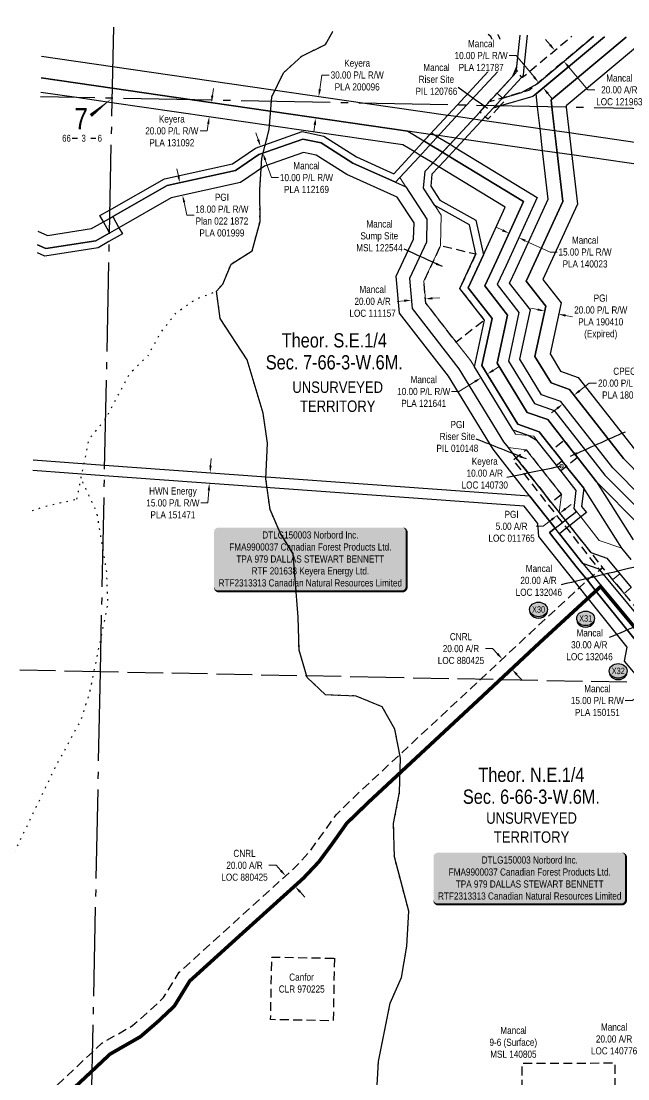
# Model space of a CAD drawing. Extents: x 405326 to 424052, y 6044755 to 6062236.
# Drawn here: x 407018 to 407869, y 6060753 to 6062236 of the extents above; entities that cross this region are included whole.
import ezdxf
from ezdxf.enums import TextEntityAlignment as Align

# ---------------------------------------------------------------- set-up
doc = ezdxf.new("R2010")
doc.units = 0
doc.header["$LTSCALE"] = 5
for name, pattern in [('foc-ACCESSROAD', [3.75, 2.5, -1.25]), ('foc-QUARTERLINE', [33, 25, -3, 2, -3]), ('foc-UNSURVEYED', [12.5, 10, -2.5]), ('foc-WHEELTRACKS', [2, 0.4, -1.6])]:
    doc.linetypes.add(name, pattern=pattern)
for name, color, linetype in [('10', 1, 'Continuous'), ('9', 3, 'Continuous'), ('AS-SURFACE IMPACT', 7, 'Continuous'), ('C-RW', 13, 'Continuous'), ('C-SYMBOL', 7, 'Continuous'), ('F-AR', 190, 'foc-ACCESSROAD'), ('F-RW', 190, 'Continuous'), ('F-WS', 190, 'foc-ACCESSROAD'), ('L-SECLBL', 7, 'Continuous'), ('L-SECQ', 8, 'foc-QUARTERLINE'), ('L-UNS-T', 3, 'Continuous'), ('L-USEC', 7, 'foc-UNSURVEYED'), ('P-CROSSINGS', 250, 'Continuous'), ('P-PROPOSED', 10, 'Continuous'), ('T-WATER-P3', 160, 'foc-WHEELTRACKS')]:
    doc.layers.add(name, color=color, linetype=linetype)
for name, color, linetype, lineweight in [('C-RW-T', 13, 'Continuous', 9), ('F-AR-T', 190, 'Continuous', 9), ('F-RW-T', 190, 'Continuous', 9), ('F-WS-T', 190, 'Continuous', 9)]:
    doc.layers.add(name, color=color, linetype=linetype, lineweight=lineweight)
doc.styles.add('175L', font='ARIALN.TTF', dxfattribs={"height": 20})
doc.styles.add('80', font='ARIALN.TTF', dxfattribs={"height": 10})
doc.styles.add('80CG', font='ARIALN.TTF', dxfattribs={"height": 10})
doc.styles.add('80L', font='ARIALN.TTF', dxfattribs={"height": 10})
doc.styles.add('Crossing', font='ARIALN.TTF', dxfattribs={"height": 10})
doc.styles.add('foc-LtypeFont', font='ARIALN.TTF', dxfattribs={"height": 7.35})
doc.styles.add('SIMPLEX', font='ARIALN.TTF')
doc.linetypes.add('foc-TOPO-flowdirection-NOLINE', pattern='A,0,[">",foc-LtypeFont,S=0.3,R=0,X=0,Y=-0.945],-20,[">",foc-LtypeFont,S=0.3,R=0,X=0,Y=-0.945],0', length=20)
doc.dimstyles.new('Compass 5 000', dxfattribs={"dimscale": 5, "dimtxt": 9, "dimasz": 2, "dimexe": 0.2, "dimexo": 0.0625, "dimgap": 0.5, "dimtad": 0, "dimtih": 1, "dimtoh": 1, "dimzin": 0, "dimdsep": 46, "dimtxsty": '80CG', "dimcen": 0.1, "dimse1": 1, "dimse2": 1, "dimclrd": 256, "dimclrt": 256, "dimaunit": 1, "dimadec": 4, "dimazin": 0, "dimtfac": 0.06, "dimtofl": 0, "dimtmove": 0, "dimatfit": 1, "dimfxl": 0.2, "dimtolj": 1, "dimtzin": 0, "dimlwd": -1, "dimarcsym": 0})

# ---------------------------------------------------------------- blocks, each defined once
blk = doc.blocks.new('L-SECLBL')
at = {"layer": '9', "color": 7}
for p, q in [((-5.1, -27.8), (-12.3, -27.8)), ((20.7, -27.8), (13.5, -27.8))]:
    blk.add_line(p, q, dxfattribs=at)
at = {"layer": '10', "color": 2, "style": 'SIMPLEX'}
blk.add_attdef('SEC', text='', height=30, dxfattribs=at).set_placement((0, 0), align=Align.MIDDLE)
at = {"layer": '10', "color": 5, "style": '80L'}
blk.add_attdef('TWP', text='', height=9.5, dxfattribs=at).set_placement((-14.4, -27.4), align=Align.MIDDLE_RIGHT)
blk.add_attdef('RGE', text='', height=9.5, dxfattribs=at).set_placement((3.6, -27.4), align=Align.MIDDLE_CENTER)
blk.add_attdef('MER', text='', height=9.5, dxfattribs=at).set_placement((23.2, -27.4), align=Align.MIDDLE_LEFT)
blk = doc.blocks.new('*D932')
at = {"layer": 'F-RW-T', "transparency": 16777216}
for p, q in [((407284.1, 6061612.7), (407284.9, 6061622.7)), ((407281.6, 6061577.8), (407280.3, 6061560.3)), ((407280.3, 6061560.3), (407270.3, 6061560.3))]:
    blk.add_line(p, q, dxfattribs=at)
for points in [[(407282.5, 6061612.9), (407285.8, 6061612.6), (407283.4, 6061602.8)], [(407280, 6061578), (407283.3, 6061577.7), (407282.3, 6061587.8)]]:
    blk.add_solid(points, dxfattribs=at)
at = {"layer": 'F-RW-T', "transparency": 16777216, "insert": (407231.3, 6061560.3), "char_height": 10, "attachment_point": 5, "style": '80CG'}
blk.add_mtext('\\A1;HWN Energy\\P15.00 P/L R/W\\PPLA 151471', dxfattribs=at)
blk = doc.blocks.new('*D934')
at = {"layer": 'F-AR-T', "transparency": 16777216}
for p, q in [((407679.6, 6061356), (407669.6, 6061356)), ((407686.4, 6061348.7), (407679.6, 6061356)), ((407713.7, 6061319.5), (407720.5, 6061312.2))]:
    blk.add_line(p, q, dxfattribs=at)
for points in [[(407687.6, 6061349.9), (407685.2, 6061347.6), (407693.2, 6061341.4)], [(407714.9, 6061320.7), (407712.5, 6061318.4), (407706.9, 6061326.8)]]:
    blk.add_solid(points, dxfattribs=at)
at = {"layer": 'F-AR-T', "transparency": 16777216, "insert": (407635.2, 6061356), "char_height": 10, "attachment_point": 5, "style": '80CG'}
blk.add_mtext('\\A1;CNRL\\P20.00 A/R\\PLOC 880425', dxfattribs=at)
blk = doc.blocks.new('*D935')
at = {"layer": 'F-AR-T', "transparency": 16777216}
for p, q in [((407555.6, 6061843.7), (407545.6, 6061842.9)), ((407595.4, 6061847.2), (407605.4, 6061848))]:
    blk.add_line(p, q, dxfattribs=at)
for points in [[(407555.4, 6061845.4), (407555.7, 6061842.1), (407565.5, 6061844.6)], [(407595.2, 6061848.8), (407595.5, 6061845.5), (407585.4, 6061846.3)]]:
    blk.add_solid(points, dxfattribs=at)
at = {"layer": 'F-AR-T', "transparency": 16777216, "insert": (407511.3, 6061842.9), "char_height": 10, "attachment_point": 5, "style": '80CG'}
blk.add_mtext('\\A1;Mancal\\P20.00 A/R\\PLOC 111157', dxfattribs=at)
blk = doc.blocks.new('*D936')
at = {"layer": 'F-RW-T', "transparency": 16777216}
for p, q in [((407238.9, 6062018.9), (407236.8, 6062028.7)), ((407247, 6061981.8), (407251, 6061963.8)), ((407251, 6061963.8), (407261, 6061963.8))]:
    blk.add_line(p, q, dxfattribs=at)
for points in [[(407240.5, 6062019.3), (407237.3, 6062018.6), (407241, 6062009.2)], [(407248.6, 6061982.2), (407245.4, 6061981.5), (407244.9, 6061991.6)]]:
    blk.add_solid(points, dxfattribs=at)
at = {"layer": 'F-RW-T', "transparency": 16777216, "insert": (407300, 6061963.8), "char_height": 10, "attachment_point": 5, "style": '80CG'}
blk.add_mtext('\\A1;PGI\\P18.00 P/L R/W\\PPlan 022 1872\\PPLA 001999', dxfattribs=at)
blk = doc.blocks.new('*D937')
at = {"layer": 'F-RW-T', "transparency": 16777216}
for p, q in [((407437.4, 6062140.2), (407440.3, 6062160.2)), ((407440.3, 6062160.2), (407450.3, 6062160.2)), ((407430.1, 6062090.3), (407428.7, 6062080.4))]:
    blk.add_line(p, q, dxfattribs=at)
for points in [[(407435.7, 6062140.5), (407439, 6062140), (407435.9, 6062130.3)], [(407428.5, 6062090.6), (407431.8, 6062090.1), (407431.6, 6062100.2)]]:
    blk.add_solid(points, dxfattribs=at)
at = {"layer": 'F-RW-T', "transparency": 16777216, "insert": (407489.7, 6062160.2), "char_height": 10, "attachment_point": 5, "style": '80CG'}
blk.add_mtext('\\A1;Keyera\\P30.00 P/L R/W\\PPLA 200096', dxfattribs=at)
blk = doc.blocks.new('*D938')
at = {"layer": 'F-RW-T', "transparency": 16777216}
for p, q in [((407350.8, 6062069.7), (407347.5, 6062079.1)), ((407360.7, 6062041.4), (407369.5, 6062016.4)), ((407369.5, 6062016.4), (407379.5, 6062016.4))]:
    blk.add_line(p, q, dxfattribs=at)
for points in [[(407352.4, 6062070.3), (407349.2, 6062069.2), (407354.1, 6062060.3)], [(407362.3, 6062042), (407359.2, 6062040.9), (407357.4, 6062050.8)]]:
    blk.add_solid(points, dxfattribs=at)
at = {"layer": 'F-RW-T', "transparency": 16777216, "insert": (407418.6, 6062016.4), "char_height": 10, "attachment_point": 5, "style": '80CG'}
blk.add_mtext('\\A1;Mancal\\P10.00 P/L R/W\\PPLA 112169', dxfattribs=at)
blk = doc.blocks.new('*D939')
at = {"layer": 'F-RW-T', "transparency": 16777216}
for p, q in [((407286.6, 6062131.4), (407288, 6062141.3)), ((407279.4, 6062081.9), (407269.4, 6062081.9)), ((407280.8, 6062091.8), (407279.4, 6062081.9))]:
    blk.add_line(p, q, dxfattribs=at)
for points in [[(407284.9, 6062131.6), (407288.2, 6062131.1), (407285.1, 6062121.5)], [(407279.2, 6062092), (407282.5, 6062091.5), (407282.2, 6062101.7)]]:
    blk.add_solid(points, dxfattribs=at)
at = {"layer": 'F-RW-T', "transparency": 16777216, "insert": (407229.8, 6062081.9), "char_height": 10, "attachment_point": 5, "style": '80CG'}
blk.add_mtext('\\A1;Keyera\\P20.00 P/L R/W\\PPLA 131092', dxfattribs=at)
blk = doc.blocks.new('*D941')
at = {"layer": 'F-RW-T', "transparency": 16777216}
for p, q in [((407781.6, 6061552), (407789.5, 6061558.2)), ((407762, 6061536.5), (407750.5, 6061527.5)), ((407750.5, 6061527.5), (407740.5, 6061527.5))]:
    blk.add_line(p, q, dxfattribs=at)
for points in [[(407780.6, 6061553.3), (407782.6, 6061550.7), (407773.8, 6061545.8)], [(407760.9, 6061537.8), (407763, 6061535.2), (407769.8, 6061542.7)]]:
    blk.add_solid(points, dxfattribs=at)
at = {"layer": 'F-RW-T', "transparency": 16777216, "insert": (407706.2, 6061527.5), "char_height": 10, "attachment_point": 5, "style": '80CG'}
blk.add_mtext('\\A1;PGI\\P5.00 A/R\\PLOC 011765', dxfattribs=at)
blk = doc.blocks.new('*D942')
at = {"layer": 'F-RW-T', "transparency": 16777216}
for p, q in [((407693.5, 6061942.5), (407684.4, 6061946.7)), ((407725.3, 6061928), (407760.1, 6061912)), ((407760.1, 6061912), (407770.1, 6061912))]:
    blk.add_line(p, q, dxfattribs=at)
for points in [[(407694.2, 6061944.1), (407692.8, 6061941), (407702.6, 6061938.4)], [(407726, 6061929.5), (407724.6, 6061926.5), (407716.2, 6061932.1)]]:
    blk.add_solid(points, dxfattribs=at)
at = {"layer": 'F-RW-T', "transparency": 16777216, "insert": (407809.2, 6061912), "char_height": 10, "attachment_point": 5, "style": '80CG'}
blk.add_mtext('\\A1;Mancal\\P15.00 P/L R/W\\PPLA 140023', dxfattribs=at)
blk = doc.blocks.new('*D943')
at = {"layer": 'F-RW-T', "transparency": 16777216}
for p, q in [((407742.8, 6061831.4), (407733, 6061833.5)), ((407781.9, 6061823), (407791.7, 6061821))]:
    blk.add_line(p, q, dxfattribs=at)
for points in [[(407743.1, 6061833), (407742.4, 6061829.8), (407752.6, 6061829.3)], [(407782.2, 6061824.7), (407781.5, 6061821.4), (407772.1, 6061825.1)]]:
    blk.add_solid(points, dxfattribs=at)
at = {"layer": 'F-RW-T', "transparency": 16777216, "insert": (407831.2, 6061821), "char_height": 10, "attachment_point": 5, "style": '80CG'}
blk.add_mtext('\\A1;PGI\\P20.00 P/L R/W\\PPLA 190410\\P(Expired)', dxfattribs=at)
blk = doc.blocks.new('*D944')
at = {"layer": 'C-RW-T', "transparency": 16777216}
for p, q in [((407801.5, 6061717.4), (407815.1, 6061728.2)), ((407815.1, 6061728.2), (407825.1, 6061728.2)), ((407770, 6061692.7), (407762.2, 6061686.6))]:
    blk.add_line(p, q, dxfattribs=at)
for points in [[(407800.5, 6061718.8), (407802.5, 6061716.1), (407793.6, 6061711.3)], [(407769, 6061694), (407771.1, 6061691.4), (407777.9, 6061698.9)]]:
    blk.add_solid(points, dxfattribs=at)
at = {"layer": 'C-RW-T', "transparency": 16777216, "insert": (407864.7, 6061728.2), "char_height": 10, "attachment_point": 5, "style": '80CG'}
blk.add_mtext('\\A1;CPEC\\P20.00 P/L R/W\\PPLA 180177', dxfattribs=at)
blk = doc.blocks.new('*D945')
at = {"layer": 'F-RW-T', "transparency": 16777216}
for p, q in [((407712.6, 6062187.5), (407702.6, 6062187.5)), ((407737.7, 6062157.5), (407712.6, 6062187.5)), ((407756.9, 6062134.5), (407763.3, 6062126.8))]:
    blk.add_line(p, q, dxfattribs=at)
for points in [[(407738.9, 6062158.6), (407736.4, 6062156.4), (407744.1, 6062149.8)], [(407758.2, 6062135.6), (407755.6, 6062133.4), (407750.5, 6062142.2)]]:
    blk.add_solid(points, dxfattribs=at)
at = {"layer": 'F-RW-T', "transparency": 16777216, "insert": (407663.5, 6062187.5), "char_height": 10, "attachment_point": 5, "style": '80CG', "bg_fill": 3, "box_fill_scale": 1.1, "bg_fill_color": 256, "bg_fill_true_color": 13158600, "bg_fill_transparency": 0}
blk.add_mtext('\\A1;Mancal\\P10.00 P/L R/W\\PPLA 121787', dxfattribs=at)
blk = doc.blocks.new('*D946')
at = {"layer": 'F-AR-T', "transparency": 16777216}
for p, q in [((407760.3, 6062202.5), (407753.9, 6062210.1)), ((407785.9, 6062171.8), (407813, 6062139.4)), ((407813, 6062139.4), (407823, 6062139.4))]:
    blk.add_line(p, q, dxfattribs=at)
for points in [[(407761.6, 6062203.5), (407759, 6062201.4), (407766.7, 6062194.8)], [(407787.2, 6062172.9), (407784.7, 6062170.7), (407779.5, 6062179.5)]]:
    blk.add_solid(points, dxfattribs=at)
at = {"layer": 'F-AR-T', "transparency": 16777216, "insert": (407857.3, 6062139.4), "char_height": 10, "attachment_point": 5, "style": '80CG'}
blk.add_mtext('\\A1;Mancal\\P20.00 A/R\\PLOC 121963', dxfattribs=at)
blk = doc.blocks.new('*D947')
at = {"layer": 'F-RW-T', "transparency": 16777216}
for p, q in [((407680.4, 6061746.1), (407689, 6061751.4)), ((407654.9, 6061730.5), (407632.1, 6061716.5)), ((407632.1, 6061716.5), (407622.1, 6061716.5))]:
    blk.add_line(p, q, dxfattribs=at)
for points in [[(407679.6, 6061747.6), (407681.3, 6061744.7), (407671.9, 6061740.9)], [(407654, 6061731.9), (407655.8, 6061729.1), (407663.4, 6061735.7)]]:
    blk.add_solid(points, dxfattribs=at)
at = {"layer": 'F-RW-T', "transparency": 16777216, "insert": (407583, 6061716.5), "char_height": 10, "attachment_point": 5, "style": '80CG'}
blk.add_mtext('\\A1;Mancal\\P10.00 P/L R/W\\PPLA 121641', dxfattribs=at)
blk = doc.blocks.new('*D948')
at = {"layer": 'F-AR-T', "transparency": 16777216}
for p, q in [((407376, 6061052.2), (407366, 6061052.2)), ((407382.7, 6061044.8), (407376, 6061052.2)), ((407409.5, 6061015.1), (407416.2, 6061007.6))]:
    blk.add_line(p, q, dxfattribs=at)
for points in [[(407383.9, 6061045.9), (407381.5, 6061043.6), (407389.4, 6061037.3)], [(407410.7, 6061016.2), (407408.3, 6061013.9), (407402.8, 6061022.5)]]:
    blk.add_solid(points, dxfattribs=at)
at = {"layer": 'F-AR-T', "transparency": 16777216, "insert": (407331.7, 6061052.2), "char_height": 10, "attachment_point": 5, "style": '80CG'}
blk.add_mtext('\\A1;CNRL\\P20.00 A/R\\PLOC 880425', dxfattribs=at)
blk = doc.blocks.new('*D950')
at = {"layer": 'F-AR-T', "transparency": 16777216}
for p, q in [((407894.2, 6060808.7), (407884.2, 6060808.7)), ((407894.3, 6060720.1), (407894.2, 6060808.7)), ((407894.3, 6060680.1), (407894.3, 6060670.1))]:
    blk.add_line(p, q, dxfattribs=at)
for points in [[(407896, 6060720.1), (407892.6, 6060720.1), (407894.3, 6060710.1)], [(407896, 6060680.1), (407892.7, 6060680.1), (407894.3, 6060690.1)]]:
    blk.add_solid(points, dxfattribs=at)
at = {"layer": 'F-AR-T', "transparency": 16777216, "insert": (407849.9, 6060808.7), "char_height": 10, "attachment_point": 5, "style": '80CG'}
blk.add_mtext('\\A1;Mancal\\P20.00 A/R\\PLOC 140776', dxfattribs=at)
blk = doc.blocks.new('*U798')
h = blk.add_hatch(color=255)
edge = h.paths.add_edge_path()
edge.add_line((-129, -37), (129, -37))
edge.add_arc((129, -31), 6, 270, 360)
edge.add_line((135, -31), (135, 29.5))
edge.add_arc((129, 29.5), 6, 0, 90)
edge.add_line((129, 35.5), (-129, 35.5))
edge.add_arc((-129, 29.5), 6, 90, 180)
edge.add_line((-135, 29.5), (-135, -31))
edge.add_arc((-129, -31), 6, 180, 270)
at = {"color": 44, "flags": 128}
blk.add_lwpolyline([(-129, -37, 3, 3, 0), (129, -37, 3, 3, 0.414214), (135, -31, 3, 3, 0), (135, 29.5, 3, 0, 0.414214), (129, 35.5, 0, 0, 0), (-129, 35.5, 0, 0, 0.414214), (-135, 29.5, 0, 0, 0), (-135, -31, 0, 3, 0.414214)], format="xyseb", close=True, dxfattribs=at)
at = {"color": 44, "style": '80'}
blk.add_attdef('ENTER_TEXT_001', (-36, -5), '', height=10, dxfattribs=at)
blk = doc.blocks.new('*D1014')
at = {"layer": 'F-RW-T', "transparency": 16777216}
for p, q in [((407927.1, 6061326.3), (407934.8, 6061332.7)), ((407900.1, 6061303.7), (407875.6, 6061283.2)), ((407875.6, 6061283.2), (407865.6, 6061283.2))]:
    blk.add_line(p, q, dxfattribs=at)
for points in [[(407926.1, 6061327.5), (407928.2, 6061325), (407919.5, 6061319.9)], [(407899.1, 6061305), (407901.2, 6061302.4), (407907.8, 6061310.1)]]:
    blk.add_solid(points, dxfattribs=at)
at = {"layer": 'F-RW-T', "transparency": 16777216, "insert": (407826.5, 6061283.2), "char_height": 10, "attachment_point": 5, "style": '80CG'}
blk.add_mtext('\\A1;Mancal\\P15.00 P/L R/W\\PPLA 150151', dxfattribs=at)
blk = doc.blocks.new('*U1013')
h = blk.add_hatch(color=255)
edge = h.paths.add_edge_path()
edge.add_line((-129, -45.5), (129, -45.5))
edge.add_arc((129, -39.5), 6, 270, 360)
edge.add_line((135, -39.5), (135, 38))
edge.add_arc((129, 38), 6, 0, 90)
edge.add_line((129, 44), (-129, 44))
edge.add_arc((-129, 38), 6, 90, 180)
edge.add_line((-135, 38), (-135, -39.5))
edge.add_arc((-129, -39.5), 6, 180, 270)
at = {"color": 44, "flags": 128}
blk.add_lwpolyline([(-129, -45.5, 3, 3, 0), (129, -45.5, 3, 3, 0.414214), (135, -39.5, 3, 3, 0), (135, 38, 3, 0, 0.414214), (129, 44, 0, 0, 0), (-129, 44, 0, 0, 0.414214), (-135, 38, 0, 0, 0), (-135, -39.5, 0, 3, 0.414214)], format="xyseb", close=True, dxfattribs=at)
at = {"color": 44, "style": '80'}
blk.add_attdef('ENTER_TEXT_001', (-36, -5), '', height=10, dxfattribs=at)
blk = doc.blocks.new('xing2')
h = blk.add_hatch(color=50)
h.dxf.hatch_style = 1
edge = h.paths.add_edge_path()
edge.add_ellipse((0, 0), major_axis=(-12.5, 0), ratio=0.816297, start_angle=0, end_angle=360)
h = blk.add_hatch(color=250)
h.dxf.hatch_style = 1
edge = h.paths.add_edge_path()
edge.add_ellipse((0, -2), major_axis=(-12.5, 0), ratio=0.816297, start_angle=0, end_angle=180)
edge.add_line((12.5, -2), (12.5, 0))
edge.add_ellipse((0, 0), major_axis=(-12.5, 0), ratio=0.816297, start_angle=0, end_angle=180, ccw=False)
edge.add_line((-12.5, 0), (-12.5, -2))
at = {"color": 250}
blk.add_ellipse((0, 0), major_axis=(-12.5, 0), ratio=0.816297, dxfattribs=at)
blk.add_ellipse((0, -2), major_axis=(-12.5, 0), ratio=0.816297, start_param=0, end_param=3.141593, dxfattribs=at)
at = {"color": 250, "style": 'Crossing'}
blk.add_attdef('CROSSING', text='', height=9, dxfattribs=at).set_placement((0.1, 0), align=Align.MIDDLE_CENTER)
at = {"color": 250, "style": 'Crossing', "flags": 1}
for tag, p in [('OWNER', (0.1, -12.5)), ('DESCRIPTION', (0.1, -25.8)), ('LOCATION', (0.1, -39.3)), ('DWG_REF', (0.1, -52.8))]:
    blk.add_attdef(tag, text='', height=9, dxfattribs=at).set_placement(p, align=Align.MIDDLE_CENTER)

msp = doc.modelspace()

# ---------------------------------------------------------------- linework, layer by layer
at = {"layer": 'C-RW'}
for points in [[(407890.027, 6061566.929), (407848.31, 6061609.278), (407775.113, 6061702.468), (407748.258, 6061711.988), (407717.684, 6061761.896), (407732.483, 6061831.105), (407703.421, 6061868.553), (407711.997, 6061886.904), (407757.502, 6061986.179), (407749.672, 6062054.115), (407746.069, 6062085.375), (407743.1, 6062111.229), (407742.566, 6062115.813), (407740.474, 6062133.771), (407836.339, 6062213.95)], [(407866.792, 6062213.349), (407761.588, 6062125.359), (407762.734, 6062115.416), (407766.542, 6062082.401), (407770.147, 6062051.143), (407778.031, 6061982.783), (407730.086, 6061878.376), (407726.712, 6061871.158), (407753.984, 6061836.018), (407738.911, 6061765.528), (407761.612, 6061728.471), (407787.259, 6061719.381), (407863.343, 6061622.513), (407891.372, 6061594.061)]]:
    msp.add_lwpolyline(points, dxfattribs=at)
at = {"layer": 'F-AR', "flags": 128}
for points in [[(407821.117, 6062214.251), (407742.049, 6062148.121), (407731.122, 6062138.981), (407720.152, 6062135.788), (407693.337, 6062127.985), (407674.722, 6062122.567), (407686.027, 6062134.811), (407708.136, 6062158.754), (407712.725, 6062163.726), (407713.053, 6062166.995), (407720.026, 6062156.885), (407721.512, 6062157.005), (407790.676, 6062214.852)], [(406673.607, 6059603.383), (406607.515, 6059675.136), (406578.719, 6059705.214), (406549.288, 6059735.964), (406546.3, 6059739.091), (406435.759, 6059845.662), (406405.08, 6059878.11), (406391.479, 6059892.493), (406310.003, 6059978.668), (406284.904, 6060005.215), (406280.297, 6060001.007), (406269.346, 6059991.004), (406171.008, 6059901.184), (406002.743, 6059747.501), (405970.503, 6059718.054), (405955.06, 6059703.957), (405904.407, 6059657.693), (405885.568, 6059640.478), (405872.713, 6059655.829), (405875.283, 6059658.177), (405886.529, 6059668.447), (405889.206, 6059670.893), (405892.433, 6059673.839), (405894.885, 6059676.08), (405897.773, 6059678.718), (405911.277, 6059691.05), (405941.563, 6059718.705), (405959.472, 6059735.068), (405963.164, 6059738.44), (405973.802, 6059748.151), (406176.105, 6059932.924), (406190.869, 6059946.411), (406255.859, 6060005.771), (406280.869, 6060028.613), (406286.173, 6060033.458), (406296.505, 6060042.895), (406311.618, 6060056.699), (406648.632, 6060364.503), (406652.407, 6060367.815), (406728.161, 6060434.277), (406765.482, 6060467.28), (406829.091, 6060524.873), (406948.073, 6060632.624), (407042.847, 6060719.312), (407118.327, 6060790.297), (407131.659, 6060802.834), (407174.744, 6060827.544), (407197.292, 6060847.034), (407218.323, 6060866.83), (407240.114, 6060902.287), (407313.868, 6060969.15), (407401.063, 6061047.848), (407421.238, 6061069.206), (407438.771, 6061092.851), (407460.508, 6061123.512), (407493.531, 6061155.479), (407647.804, 6061298.96), (407662.721, 6061312.905), (407732.148, 6061377.845), (407800.586, 6061440.87), (407811.689, 6061451.095), (407817.417, 6061456.371), (407819.187, 6061457.779), (407829.951, 6061466.341), (407833.864, 6061469.453), (407847.831, 6061452.69), (407863.83, 6061433.493), (407895.275, 6061395.751), (407914.472, 6061372.712), (407924.065, 6061361.195), (407931.332, 6061352.479), (407933.664, 6061349.68), (407960.781, 6061317.135), (407969.336, 6061306.868), (408261.154, 6060956.644), (408283.536, 6060929.766), (408289.933, 6060922.083), (408293.132, 6060918.267), (408299.539, 6060910.562), (408650.23, 6060488.933), (408655.857, 6060482.171), (408662.27, 6060474.46), (408733.463, 6060388.866), (409213.995, 6059811.126), (409223.657, 6059799.509), (409322.023, 6059681.238), (409347.583, 6059650.567), (409516.281, 6059448.133), (409545.742, 6059412.779), (409550.45, 6059407.13), (409844.345, 6059053.527), (409837.693, 6059053.704), (409824.391, 6059054.06), (409820.233, 6059054.171), (409817.749, 6059054.238), (409798.169, 6059077.797), (409545.132, 6059382.241), (409535.059, 6059394.36), (409515.671, 6059417.627), (409321.13, 6059651.088), (409303.164, 6059672.655), (409295.582, 6059681.76), (409213.142, 6059780.826), (409193.938, 6059803.874), (409142.8, 6059865.348), (409133.222, 6059876.873), (408732.84, 6060357.979), (408645.667, 6060462.726), (408639.25, 6060470.436), (408629.626, 6060482.001), (408623.415, 6060489.461), (408382.505, 6060778.945), (408289.426, 6060891.476), (408286.737, 6060894.705), (408284.178, 6060897.776), (408274.579, 6060909.298), (408268.182, 6060916.977), (408205.9, 6060991.765), (408201.69, 6060996.807), (408199.488, 6060999.443), (408193.454, 6061006.668), (408180.655, 6061022.028), (407960.16, 6061286.648), (407942.877, 6061307.391), (407930.711, 6061321.979), (407918.297, 6061336.884), (407908.701, 6061348.405), (407899.074, 6061359.902), (407831.012, 6061441.63), (407830.433, 6061441.169), (407823.614, 6061434.89), (407812.567, 6061424.716), (407745.752, 6061363.186), (407691.394, 6061312.34), (407661.443, 6061284.335), (407507.297, 6061140.972), (407475.749, 6061110.434), (407454.962, 6061081.111), (407436.592, 6061056.339), (407415.054, 6061033.536), (407327.283, 6060954.319), (407255.659, 6060889.386), (407233.968, 6060854.092), (407210.69, 6060832.181), (407186.365, 6060811.155), (407143.647, 6060786.656), (407117.752, 6060762.305), (407056.446, 6060704.649), (406961.532, 6060617.834), (406858.248, 6060524.299), (406778.818, 6060452.377), (406741.557, 6060419.428), (406678.378, 6060364.002), (406667.052, 6060354.065), (406663.276, 6060350.754), (406662.118, 6060349.737), (406311.047, 6060029.092), (406309.992, 6060028.129), (406299.67, 6060018.701), (406310.592, 6060007.147), (406406.172, 6059906.052), (406419.839, 6059891.596), (406449.965, 6059859.733), (406560.455, 6059753.221), (406577.501, 6059735.406), (406606.933, 6059704.657), (406621.845, 6059689.086), (406701.272, 6059602.838)]]:
    msp.add_lwpolyline(points, dxfattribs=at)
for points in [[(407761.88, 6061560.855), (407773.035, 6061546.701), (407781.368, 6061536.125), (407787.557, 6061528.271), (407817.123, 6061490.753), (407832.832, 6061470.693), (407833.864, 6061469.453), (407829.951, 6061466.34), (407828.941, 6061467.552), (407813.195, 6061487.661), (407783.638, 6061525.187), (407777.452, 6061533.041), (407708.442, 6061620.663), (407712.37, 6061623.755), (407761.88, 6061560.855)], [(407783.095, 6061611.492), (407775.27, 6061605.326), (407769.355, 6061612.793), (407769.064, 6061613.162), (407776.917, 6061619.348), (407777.202, 6061618.987), (407783.095, 6061611.492)]]:
    msp.add_lwpolyline(points, close=True, dxfattribs=at)
at = {"layer": 'F-AR-T', "flags": 128}
for points in [[(407873.808, 6061441.791), (407863.83, 6061433.493), (407847.831, 6061452.69), (407857.825, 6061461.001), (407839.578, 6061482.93), (407817.123, 6061490.753), (407787.557, 6061528.271), (407781.368, 6061536.125), (407773.035, 6061546.701), (407776.04, 6061571.992), (407726.52, 6061634.887), (407701.287, 6061637.836), (407694.799, 6061646.079), (407632.359, 6061748.159), (407566.553, 6061832.965), (407562.917, 6061874.774), (407586.712, 6061925.685), (407587.483, 6061958.139), (407558.027, 6062003.267), (407549.46, 6062016.393), (407576.452, 6062045.625), (407590.359, 6062060.685), (407600.789, 6062071.981), (407643.075, 6062117.775), (407693.492, 6062172.377), (407696.016, 6062197.593), (407687.105, 6062216.897)], [(407717.986, 6062216.287), (407713.578, 6062172.152), (407713.053, 6062166.995), (407712.725, 6062163.726), (407708.136, 6062158.754), (407686.027, 6062134.811), (407674.722, 6062122.567), (407669.814, 6062117.248), (407661.58, 6062108.342), (407618.524, 6062061.736), (407608.09, 6062050.44), (407594.179, 6062035.383), (407584.882, 6062025.319), (407582.897, 6062001.735), (407598.772, 6061977.36), (407607.561, 6061963.881), (407606.576, 6061921.027), (407583.275, 6061871.164), (407585.924, 6061840.578), (407628.506, 6061785.711), (407648.813, 6061759.545), (407654.017, 6061751.039), (407708.277, 6061662.507), (407711.874, 6061656.703), (407729.206, 6061654.63), (407737.158, 6061653.68), (407742.052, 6061647.467), (407769.36, 6061612.786), (407775.567, 6061604.949), (407796.87, 6061577.854), (407793.866, 6061552.579), (407797.082, 6061548.496), (407803.27, 6061540.641), (407829.223, 6061507.695), (407860.573, 6061496.751), (407873.745, 6061480.93)]]:
    msp.add_lwpolyline(points, dxfattribs=at)
at = {"layer": 'F-RW'}
for points in [[(407687.105, 6062216.897), (407696.016, 6062197.594), (407693.492, 6062172.377), (407643.08, 6062117.775), (407600.789, 6062071.981), (407590.359, 6062060.685), (407576.452, 6062045.625), (407549.46, 6062016.394), (407543.407, 6062009.839), (407483.736, 6062036.663), (407439.157, 6062065.008), (407413.33, 6062070.495), (407351.623, 6062048.813), (407318.942, 6062026.189), (407223.271, 6062005.282), (407146.834, 6061961.762), (407155.575, 6061946.14), (407160.458, 6061937.414), (407141.659, 6061926.668), (407126.631, 6061918.079), (407051.593, 6061906.482), (407041.363, 6061911.09)], [(407041.586, 6061921.956), (407052.996, 6061916.816), (407123.275, 6061927.678), (407141.898, 6061938.323), (407142.557, 6061938.699), (407141.929, 6061939.821), (407133.804, 6061954.343), (407128.921, 6061963.069), (407142.565, 6061970.838), (407219.648, 6062014.726), (407314.876, 6062035.535), (407347.038, 6062057.8), (407412.663, 6062080.859), (407443, 6062074.414), (407488.734, 6062045.365), (407540.946, 6062021.908), (407567.579, 6062050.751), (407581.485, 6062065.812), (407591.916, 6062077.108), (407629.717, 6062118.038), (407683.879, 6062176.701), (407685.799, 6062195.878), (407677.252, 6062214.391), (407673.241, 6062217.171)], [(407891.415, 6061353.532), (407824.999, 6061436.165), (407812.442, 6061451.788), (407798.276, 6061469.413), (407765.556, 6061510.951), (407759.369, 6061518.806), (407767.226, 6061524.991), (407777.452, 6061533.042), (407781.368, 6061536.125), (407797.082, 6061548.496), (407793.866, 6061552.579), (407796.87, 6061577.854), (407775.56, 6061604.96), (407775.27, 6061605.326), (407769.353, 6061612.795), (407769.064, 6061613.163), (407742.052, 6061647.467), (407729.206, 6061654.631), (407726.953, 6061655.887), (407708.228, 6061662.524), (407654.013, 6061751.024), (407667.986, 6061816.366), (407633.564, 6061860.726), (407656.275, 6061909.374), (407647.232, 6061950.142), (407598.761, 6061977.366), (407582.897, 6062001.735), (407584.882, 6062025.319), (407594.179, 6062035.383), (407595.601, 6062036.921), (407608.09, 6062050.44), (407609.439, 6062051.9), (407618.525, 6062061.735), (407619.834, 6062063.153), (407661.58, 6062108.342), (407669.814, 6062117.247), (407674.722, 6062122.568), (407686.028, 6062134.81), (407708.137, 6062158.753), (407713.589, 6062172.179), (407717.987, 6062216.287)], [(407728.014, 6062216.089), (407723.003, 6062165.998), (407722.346, 6062159.457), (407720.024, 6062156.888), (407693.336, 6062127.985), (407683.183, 6062116.983), (407682.069, 6062115.784), (407680.183, 6062113.743), (407668.999, 6062101.637), (407628.548, 6062057.851), (407618.153, 6062046.598), (407604.315, 6062031.62), (407594.557, 6062021.058), (407593.148, 6062004.317), (407605.795, 6061984.878), (407656.01, 6061956.604), (407666.775, 6061908.223), (407645.191, 6061862.041), (407678.731, 6061818.822), (407664.616, 6061752.814), (407714.872, 6061670.779), (407744.77, 6061660.181), (407763.933, 6061635.842), (407764.833, 6061634.7), (407776.917, 6061619.349), (407777.201, 6061618.99), (407783.095, 6061611.492), (407783.402, 6061611.102), (407807.288, 6061580.785), (407804.285, 6061555.512), (407811.126, 6061546.826), (407803.27, 6061540.641), (407787.557, 6061528.271), (407783.638, 6061525.187), (407773.413, 6061517.137), (407806.24, 6061475.462), (407819.959, 6061458.393), (407899.084, 6061359.91)], [(407836.339, 6062213.95), (407735.928, 6062129.969), (407690.855, 6062116.833), (407689.935, 6062116.851), (407689.599, 6062116.483), (407680.183, 6062113.743), (407682.069, 6062115.783), (407683.182, 6062116.984), (407693.337, 6062127.985), (407720.152, 6062135.788), (407742.049, 6062148.121), (407821.117, 6062214.251)], [(407891.372, 6061594.061), (407863.343, 6061622.513), (407787.259, 6061719.381), (407761.612, 6061728.471), (407738.911, 6061765.528), (407753.984, 6061836.018), (407726.712, 6061871.158), (407730.086, 6061878.376), (407778.031, 6061982.783), (407762.734, 6062115.417), (407761.588, 6062125.359), (407866.792, 6062213.349)], [(407897.243, 6062212.748), (407782.701, 6062116.948), (407782.923, 6062115.02), (407798.56, 6061979.387), (407750.025, 6061873.738), (407775.485, 6061840.932), (407760.138, 6061769.16), (407774.966, 6061744.955), (407799.404, 6061736.292), (407878.377, 6061635.748)], [(407047.024, 6062186.755), (407146.703, 6062172.299), (407503.635, 6062120.527), (407616.855, 6062104.111), (407628.852, 6062102.37), (407652.848, 6062098.89), (407664.853, 6062097.149), (407746.059, 6062085.372), (407766.542, 6062082.401), (407787.026, 6062079.431), (407945.662, 6062056.43), (407975.742, 6062052.067), (408057.852, 6062040.159), (408028.138, 6061717.639), (408199.3, 6061512.001), (408277.703, 6061300.764), (408386.303, 6061008.184), (408393.266, 6060989.428), (408396.747, 6060980.048), (408401.97, 6060965.977), (408407.194, 6060951.904), (408419.512, 6060918.722), (408623.572, 6060673.548)], [(407046.395, 6062156.104), (407146.073, 6062141.65), (407258.248, 6062125.38), (407560.77, 6062081.509), (407583.316, 6062067.795), (407592.029, 6062062.493), (407609.439, 6062051.9), (407618.153, 6062046.598), (407722.898, 6061982.867), (407684.864, 6061899.695), (407668.483, 6061864.645), (407700.232, 6061823.735), (407685.843, 6061756.446), (407728.227, 6061687.263), (407756.903, 6061677.097), (407779.643, 6061648.219), (407780.542, 6061647.077), (407798.812, 6061623.874), (407799.093, 6061623.518), (407824.045, 6061591.831), (407825.304, 6061589.84), (407876.723, 6061508.523)], [(407945.038, 6062025.794), (407790.629, 6062048.174), (407770.147, 6062051.143), (407749.666, 6062054.112), (407639.809, 6062070.04), (407627.804, 6062071.781), (407603.817, 6062075.259), (407598.723, 6062075.998), (407591.864, 6062077.01), (407560.778, 6062081.5), (407258.248, 6062125.38), (407146.073, 6062141.65), (407046.395, 6062156.104)], [(407873.745, 6061480.93), (407860.573, 6061496.751), (407807.288, 6061580.785), (407783.402, 6061611.102), (407783.095, 6061611.492), (407777.201, 6061618.99), (407776.917, 6061619.349), (407764.833, 6061634.7), (407763.933, 6061635.842), (407744.77, 6061660.181), (407714.872, 6061670.779), (407664.616, 6061752.814), (407678.731, 6061818.822), (407645.191, 6061862.041), (407666.775, 6061908.223), (407697.262, 6061975.07), (407604.315, 6062031.62), (407595.601, 6062036.921), (407578.195, 6062047.511), (407569.482, 6062052.813), (407553.845, 6062062.327), (407145.658, 6062121.432), (407096.26, 6062128.583), (407045.979, 6062135.864)], [(407885.558, 6061529.13), (407825.304, 6061589.84), (407824.045, 6061591.831), (407799.093, 6061623.518), (407798.812, 6061623.874), (407780.542, 6061647.077), (407779.643, 6061648.219), (407756.903, 6061677.097), (407728.227, 6061687.263), (407685.843, 6061756.446), (407700.232, 6061823.735), (407668.483, 6061864.645), (407684.864, 6061899.695), (407722.898, 6061982.867), (407618.153, 6062046.598), (407609.439, 6062051.9), (407592.029, 6062062.493), (407583.316, 6062067.795), (407591.916, 6062077.108), (407593.709, 6062079.049), (407602.421, 6062073.748), (407619.834, 6062063.153), (407628.548, 6062057.851), (407742.11, 6061988.734), (407698.431, 6061893.3), (407685.952, 6061866.599), (407716.358, 6061827.42), (407701.764, 6061759.171), (407738.242, 6061699.625), (407766.003, 6061689.784), (407837.034, 6061599.352), (407889.285, 6061546.78)], [(407041.988, 6061941.507), (407055.522, 6061935.413), (407117.28, 6061944.935), (407133.804, 6061954.343), (407142.326, 6061959.196), (407146.834, 6061961.761), (407223.271, 6062005.282), (407318.942, 6062026.189), (407351.623, 6062048.813), (407413.33, 6062070.495), (407439.157, 6062065.008), (407483.736, 6062036.663), (407543.407, 6062009.839), (407558.027, 6062003.267), (407587.483, 6061958.139), (407586.713, 6061925.685), (407562.917, 6061874.774), (407566.553, 6061832.965), (407632.359, 6061748.159), (407694.799, 6061646.079), (407701.287, 6061637.836), (407712.37, 6061623.755), (407761.88, 6061560.855), (407773.035, 6061546.701), (407781.368, 6061536.125), (407787.557, 6061528.271), (407817.123, 6061490.753), (407839.578, 6061482.93), (407857.825, 6061461.001), (407873.808, 6061441.791)], [(407910.569, 6061369.466), (407829.95, 6061466.34), (407828.941, 6061467.552), (407806.24, 6061475.462), (407773.412, 6061517.136), (407767.226, 6061524.991), (407731.434, 6061570.418), (407680.168, 6061635.515), (407617.53, 6061737.917), (407549.087, 6061826.123), (407544.572, 6061878.021), (407568.815, 6061929.886), (407569.361, 6061952.981), (407545.841, 6061989.018), (407475.177, 6062020.783), (407432.243, 6062048.082), (407414.531, 6062051.846), (407359.874, 6062032.64), (407326.27, 6062009.375), (407229.024, 6061988.122), (407155.575, 6061946.14), (407142.557, 6061938.699), (407141.898, 6061938.323), (407123.275, 6061927.678), (407052.996, 6061916.816), (407041.586, 6061921.956)], [(407035.399, 6061620.685), (407135.227, 6061613.472), (407731.429, 6061570.407), (407767.226, 6061524.991), (407759.369, 6061518.806), (407765.556, 6061510.951), (407798.276, 6061469.413), (407812.442, 6061451.788), (407824.999, 6061436.165), (407891.415, 6061353.532)], [(407887.398, 6061311.174), (407864.749, 6061338.314), (407868.271, 6061357.876), (407813.863, 6061425.91), (407801.342, 6061441.567), (407786.33, 6061460.339), (407744.506, 6061513.435), (407743.157, 6061531.309), (407723.715, 6061555.904), (407134.919, 6061598.483), (407035.091, 6061605.692)]]:
    msp.add_lwpolyline(points, dxfattribs=at)
at = {"layer": 'F-WS', "flags": 128}
for points in [[(407689.599, 6062116.483), (407672.708, 6062098.211), (407668.999, 6062101.637), (407661.58, 6062108.342), (407669.814, 6062117.248), (407674.722, 6062122.567), (407686.027, 6062134.811), (407693.337, 6062127.985), (407697.092, 6062124.6), (407689.935, 6062116.851), (407689.599, 6062116.483)], [(407656.275, 6061909.373), (407633.563, 6061860.726), (407667.987, 6061816.365), (407648.074, 6061800.895), (407636.902, 6061792.227), (407628.506, 6061785.711), (407585.924, 6061840.578), (407583.275, 6061871.164), (407606.576, 6061921.027), (407616.525, 6061918.695), (407656.275, 6061909.373)], [(407776.04, 6061571.992), (407761.88, 6061560.855), (407712.37, 6061623.755), (407726.52, 6061634.887), (407776.04, 6061571.992)], [(407798.812, 6061623.874), (407783.095, 6061611.492), (407777.202, 6061618.987), (407776.917, 6061619.348), (407764.832, 6061634.699), (407763.933, 6061635.841), (407779.643, 6061648.219), (407780.542, 6061647.077), (407798.812, 6061623.874)], [(407457.774, 6060921.914), (407455.981, 6060834.2), (407368.267, 6060835.931), (407370.059, 6060923.644), (407457.774, 6060921.914)], [(407851.258, 6060625.133), (407721.312, 6060625.05), (407721.217, 6060774.989), (407851.162, 6060775.07), (407851.204, 6060710.095), (407851.217, 6060690.103), (407851.223, 6060680.244), (407851.258, 6060625.133)]]:
    msp.add_lwpolyline(points, close=True, dxfattribs=at)
at = {"layer": 'L-SECLBL', "flags": 128}
msp.add_lwpolyline([(407145.785, 6062127.609, 0, 4.998, 0), (407116.059, 6062103.46, 0, 0, 0)], format="xyseb", dxfattribs=at)
at = {"layer": 'L-SECQ'}
for p, q in [((407147.837, 6062227.544), (407129.271, 6061323.45)), ((407946.789, 6062111.796), (407045.85, 6062129.582)), ((407129.271, 6061323.45), (407113.372, 6060549.274))]:
    msp.add_line(p, q, dxfattribs=at)
at = {"layer": 'L-USEC'}
for p, q in [((407129.271, 6061323.45), (406728.694, 6061331.355)), ((407529.845, 6061315.544), (407129.271, 6061323.45)), ((407930.419, 6061307.637), (407529.845, 6061315.544))]:
    msp.add_line(p, q, dxfattribs=at)
at = {"layer": 'P-PROPOSED', "const_width": 4.998, "flags": 128}
msp.add_lwpolyline([(407899.841, 6061360.543), (407831.155, 6061443.021), (407829.782, 6061441.929), (407822.936, 6061435.625), (407811.89, 6061425.452), (407745.072, 6061363.918), (407690.711, 6061313.07), (407660.762, 6061285.066), (407506.609, 6061141.697), (407474.987, 6061111.087), (407454.152, 6061081.698), (407435.824, 6061056.982), (407414.355, 6061034.251), (407326.612, 6060955.06), (407254.882, 6060890.031), (407233.186, 6060854.729), (407210.02, 6060832.923), (407185.784, 6060811.974), (407143.047, 6060787.465), (407117.068, 6060763.033), (407055.766, 6060705.382)], dxfattribs=at)
at = {"layer": 'T-WATER-P3'}
msp.add_line((407096.768, 6061565.693), (407102.46, 6061594.992), dxfattribs=at)
at = {"layer": 'T-WATER-P3', "flags": 128}
for points in [[(407573.196, 6060410.233), (407572.883, 6060413.578), (407534.319, 6060533.76), (407518.751, 6060588.324), (407516.851, 6060633.427), (407519.51, 6060683.563), (407516.858, 6060727.603), (407519.477, 6060776.99), (407536.132, 6060859.149), (407551.837, 6060894.966), (407559.451, 6060939.042), (407562.034, 6060987.734), (407541.782, 6061064.083), (407540.777, 6061110.759), (407549.249, 6061154.557), (407550.233, 6061202.64), (407542.508, 6061242.888), (407524.862, 6061274.329), (407488.027, 6061289.567), (407445.358, 6061291.025), (407419.467, 6061315.771), (407408.198, 6061353.714), (407406.956, 6061400.29), (407400.003, 6061488.981), (407381.549, 6061518.319), (407367.503, 6061550.962), (407361.736, 6061594.24), (407363.912, 6061643.998), (407357.856, 6061686.187), (407335.313, 6061760.92), (407297.5, 6061818.948), (407292.562, 6061857.081), (407301.194, 6061867.079), (407312.801, 6061895.264), (407342.495, 6061913.812), (407353.437, 6061954.982), (407353, 6061999.253), (407356.105, 6062043.568), (407366.423, 6062083.903), (407369.778, 6062129.654), (407386.306, 6062163.514), (407411.847, 6062186.86), (407445.075, 6062203.131), (407455.528, 6062221.469)], [(407102.46, 6061594.992), (407113.899, 6061650.03), (407136.279, 6061677.199), (407171.614, 6061743.056), (407196.549, 6061767.015), (407214.209, 6061799.251), (407235.615, 6061826.642), (407263.803, 6061846.312), (407292.562, 6061857.081)], [(406225.56, 6060432.637), (406228.672, 6060447.488), (406257.654, 6060468.974), (406328.59, 6060498.111), (406352.861, 6060524.726), (406416.075, 6060610.936), (406439.037, 6060638.395), (406489.089, 6060687.863), (406571.903, 6060749.9), (406625.229, 6060796.429), (406650.508, 6060821.795), (406702.763, 6060867.605), (406824.7, 6060941.259), (406851.958, 6060963.087), (406882.279, 6060980.882), (406919.346, 6060991.812), (406952.441, 6061007.322), (406980.409, 6061029.824), (407002.745, 6061057.653), (407067.455, 6061191.44), (407102.975, 6061256.761), (407114.714, 6061294.469), (407140.178, 6061418.204), (407138.544, 6061463.849), (407124.869, 6061546.534), (407102.46, 6061594.992)], [(407033.94, 6061549.651), (407055.754, 6061556.563), (407096.768, 6061565.693)]]:
    msp.add_lwpolyline(points, dxfattribs=at)
at = {"layer": 'T-WATER-P3', "linetype": 'foc-TOPO-flowdirection-NOLINE', "flags": 128}
msp.add_lwpolyline([(407573.196, 6060410.233), (407572.883, 6060413.578), (407534.319, 6060533.76), (407518.751, 6060588.324), (407516.851, 6060633.427), (407519.51, 6060683.563), (407516.858, 6060727.603), (407519.477, 6060776.99), (407536.132, 6060859.149), (407551.837, 6060894.966), (407559.451, 6060939.042), (407562.034, 6060987.734), (407541.782, 6061064.083), (407540.777, 6061110.759), (407549.249, 6061154.557), (407550.233, 6061202.64), (407542.508, 6061242.888), (407524.862, 6061274.329), (407488.027, 6061289.567), (407445.358, 6061291.025), (407419.467, 6061315.771), (407408.198, 6061353.714), (407406.956, 6061400.29), (407400.003, 6061488.981), (407381.549, 6061518.319), (407367.503, 6061550.962), (407361.736, 6061594.24), (407363.912, 6061643.998), (407357.856, 6061686.187), (407335.313, 6061760.92), (407297.5, 6061818.948), (407292.562, 6061857.081), (407301.194, 6061867.079), (407312.801, 6061895.264), (407342.495, 6061913.812), (407353.437, 6061954.982), (407353, 6061999.253), (407356.105, 6062043.568), (407366.423, 6062083.903), (407369.778, 6062129.654), (407386.306, 6062163.514), (407411.847, 6062186.86), (407445.075, 6062203.131), (407455.528, 6062221.469)], dxfattribs=at)

# ---------------------------------------------------------------- block references
at = {"layer": 'AS-SURFACE IMPACT', "color": 1}
ref = msp.add_blockref('*U1013', (407424.019, 6061481.782), dxfattribs=dict(at, xscale=0.999551, yscale=0.999551, zscale=0.999551))
ref.add_attrib('ENTER_TEXT_001', 'DTLG150003 Norbord Inc.', (407356.611, 6061510.385), dxfattribs={"layer": '0', "color": 44, "height": 9.99551, "style": '80'})
ref.add_attrib('ENTER_TEXT_002', 'FMA9900037 Canadian Forest Products Ltd.', (407310.404, 6061493.549), dxfattribs={"layer": '0', "color": 44, "height": 9.99551, "style": '80'})
ref.add_attrib('ENTER_TEXT_003', 'TPA 979 DALLAS STEWART BENNETT', (407320.273, 6061476.712), dxfattribs={"layer": '0', "color": 44, "height": 9.99551, "style": '80'})
ref.add_attrib('ENTER_TEXT_004', 'RTF 201638 Keyera Energy Ltd.', (407341.638, 6061460.012), dxfattribs={"layer": '0', "color": 44, "height": 9.99551, "style": '80'})
ref.add_attrib('ENTER_TEXT_005', 'RTF2313313 Canadian Natural Resources Limited', (407295.431, 6061443.176), dxfattribs={"layer": '0', "color": 44, "height": 9.99551, "style": '80'})
ref = msp.add_blockref('*U798', (407731.667, 6061034.443), dxfattribs=dict(at, xscale=0.999551, yscale=0.999551, zscale=0.999551))
ref.add_attrib('ENTER_TEXT_001', 'DTLG150003 Norbord Inc.', (407664.258, 6061054.697), dxfattribs={"layer": '0', "color": 44, "height": 9.99551, "style": '80'})
ref.add_attrib('ENTER_TEXT_002', 'FMA9900037 Canadian Forest Products Ltd.', (407618.051, 6061037.86), dxfattribs={"layer": '0', "color": 44, "height": 9.99551, "style": '80'})
ref.add_attrib('ENTER_TEXT_003', 'TPA 979 DALLAS STEWART BENNETT', (407627.921, 6061021.024), dxfattribs={"layer": '0', "color": 44, "height": 9.99551, "style": '80'})
ref.add_attrib('ENTER_TEXT_004', 'RTF2313313 Canadian Natural Resources Limited', (407603.078, 6061004.187), dxfattribs={"layer": '0', "color": 44, "height": 9.99551, "style": '80'})
at = {"layer": 'L-SECLBL', "color": 2}
msp.add_blockref('L-SECLBL', (407102.542, 6062099.011), dxfattribs=at).add_auto_attribs({'SEC': '7', 'TWP': '66', 'RGE': '3', 'MER': '6'})
at = {"layer": 'P-CROSSINGS', "color": 5, "xscale": 0.999551, "yscale": 0.999551, "zscale": 0.999551}
for p, values in [((407743.907, 6061410.976), {'CROSSING': 'X30'}), ((407809.977, 6061398.427), {'CROSSING': 'X31'}), ((407855.652, 6061324.818), {'CROSSING': 'X32'})]:
    msp.add_blockref('xing2', p, dxfattribs=at).add_auto_attribs(values)

# ---------------------------------------------------------------- texts
at = {"layer": 'C-SYMBOL', "color": 3, "style": '175L'}
for s, p in [('Theor. S.E.1/4', (407457.599, 6061772.248)), ('Sec. 7-66-3-W.6M.', (407457.599, 6061741.5)), ('Theor. N.E.1/4', (407733.971, 6061163.207)), ('Sec. 6-66-3-W.6M.', (407733.971, 6061132.459))]:
    msp.add_text(s, height=19.99102, dxfattribs=at).set_placement(p, align=Align.BOTTOM_CENTER)
at = {"layer": 'F-WS-T', "char_height": 10, "attachment_point": 1, "style": '80L'}
for s, width, insert in [('\\pi23.77987;Mancal\\P\\pi15.48519;Sump Site\\P\\pi9.62912;MSL 122544', 82.80531, (407478.79, 6061956.435)), ('\\pi20.16937;PGI\\P\\pi4.95791;Riser Site\\P\\pi0.48997;PIL 010148', 58.19004, (407600.387, 6061675.214)), ('\\pi14.77715;Keyera\\P\\pi7.46814;10.00 A/R\\P\\pi0.45928;LOC 140730', 64.49973, (407635.648, 6061623.725)), ('\\pi14.62708;Mancal\\P\\pi7.01453;20.00 A/R\\P\\pi0.44905;LOC 132046', 64.49973, (407711.491, 6061473.371)), ('\\pi14.62708;Mancal\\P\\pi7.08274;30.00 A/R\\P\\pi0.44905;LOC 132046', 64.49973, (407782.599, 6061383.097)), ('\\pi22.48452;Canfor\\P\\pi7.8324;CLR 970225', 78.95948, (407371.923, 6060900.446)), ('\\pi23.77987;Mancal\\P\\pi8.55477;9-6 (Surface)\\P\\pi9.58478;MSL 140805', 82.80531, (407666.618, 6060825.754))]:
    msp.add_mtext_dynamic_manual_height_columns(s, width=width, gutter_width=49.978, heights=[0], dxfattribs=dict(at, insert=insert))
at = {"layer": 'L-UNS-T', "color": 3, "char_height": 15.99282, "attachment_point": 5, "style": '80L'}
for insert in [(407462.346, 6061709.116), (407734.186, 6061105.063)]:
    msp.add_mtext_dynamic_manual_height_columns('UNSURVEYED TERRITORY', width=126.35699, gutter_width=47.479, heights=[0], dxfattribs=dict(at, insert=insert))

# ---------------------------------------------------------------- dimensions: what is measured, and where the dimension line sits
at = {"layer": 'C-RW-T'}
dim = msp.add_linear_dim(base=(407793.635, 6061711.263), p1=(407781.058, 6061694.899), p2=(407796.785, 6061707.252), angle=38.147918, text='CPEC\\P20.00 P/L R/W\\PPLA 180177', dimstyle='Compass 5 000', dxfattribs=at)
dim.commit()
dim.dimension.update_dxf_attribs({"geometry": '*D944', "text_midpoint": (407864.678, 6061728.153), "dimtype": 161})
at = {"layer": 'F-AR-T'}
for base, p1, p2, angle, text, picture, middle in [((407779.527, 6062179.466), (407778.106, 6062204.338), (407790.931, 6062189.004), 309.908204, 'Mancal\\P20.00 A/R\\PLOC 121963', '*D946', (407857.309, 6062139.434)), ((407894.304, 6060710.123), (407887.231, 6060690.127), (407887.218, 6060710.118), 90.036991, 'Mancal\\P20.00 A/R\\PLOC 140776', '*D950', (407849.939, 6060808.711))]:
    dim = msp.add_linear_dim(base=base, p1=p1, p2=p2, angle=angle, text=text, dimstyle='Compass 5 000', dxfattribs=at)
    dim.commit()
    dim.dimension.update_dxf_attribs({"geometry": picture, "text_midpoint": middle, "dimtype": 161})
for p1, p2, distance, text, picture, middle in [((407585.191, 6061849.041), (407565.305, 6061847.311), 2.734, 'Mancal\\P20.00 A/R\\PLOC 111157', '*D935', (407511.316, 6061842.853)), ((407706.775, 6061326.727), (407693.113, 6061341.333), -0.137, 'CNRL\\P20.00 A/R\\PLOC 880425', '*D934', (407635.216, 6061356.033)), ((407402.986, 6061022.644), (407389.587, 6061037.49), 0.24, 'CNRL\\P20.00 A/R\\PLOC 880425', '*D948', (407331.674, 6061052.176))]:
    dim = msp.add_aligned_dim(p1=p1, p2=p2, distance=distance, text=text, dimstyle='Compass 5 000', dxfattribs=at)
    dim.commit()
    dim.dimension.update_dxf_attribs({"geometry": picture, "text_midpoint": middle})
at = {"layer": 'F-RW-T'}
for base, p1, p2, angle, text, picture, middle in [((407435.949, 6062130.345), (407217.596, 6062131.277), (407221.962, 6062161.383), 81.746946, 'Keyera\\P30.00 P/L R/W\\PPLA 200096', '*D937', (407489.747, 6062160.172)), ((407357.414, 6062050.847), (407378.564, 6062068.877), (407381.879, 6062059.443), 289.360781, 'Mancal\\P10.00 P/L R/W\\PPLA 112169', '*D938', (407418.621, 6062016.352)), ((407244.885, 6061991.589), (407249.711, 6062011.06), (407253.552, 6061993.483), 282.328065, 'PGI\\P18.00 P/L R/W\\PPlan 022 1872\\PPLA 001999', '*D936', (407300.046, 6061963.793)), ((407716.203, 6061932.132), (407706.211, 6061946.376), (407719.863, 6061940.128), 335.407067, 'Mancal\\P15.00 P/L R/W\\PPLA 140023', '*D942', (407809.208, 6061912.031)), ((407663.407, 6061735.718), (407671.266, 6061741.959), (407662.772, 6061736.754), 211.503729, 'Mancal\\P10.00 P/L R/W\\PPLA 121641', '*D947', (407582.975, 6061716.507)), ((407282.334, 6061587.823), (407305.05, 6061601.206), (407303.969, 6061586.258), 265.863864, 'HWN Energy\\P15.00 P/L R/W\\PPLA 151471', '*D932', (407231.257, 6061560.286)), ((407769.83, 6061542.718), (407799.678, 6061512.891), (407795.756, 6061509.802), 218.225513, 'PGI\\P5.00 A/R\\PLOC 011765', '*D941', (407706.171, 6061527.497))]:
    dim = msp.add_linear_dim(base=base, p1=p1, p2=p2, angle=angle, text=text, dimstyle='Compass 5 000', dxfattribs=at)
    dim.commit()
    dim.dimension.update_dxf_attribs({"geometry": picture, "text_midpoint": middle, "dimtype": 161})
for p1, p2, distance, text, picture, middle in [((407286.039, 6062121.349), (407283.168, 6062101.52), -0.93, 'Keyera\\P20.00 P/L R/W\\PPLA 131092', '*D939', (407229.842, 6062081.86)), ((407752.786, 6061830.416), (407772.342, 6061826.235), -1.122, 'PGI\\P20.00 P/L R/W\\PPLA 190410\\P(Expired)', '*D943', (407831.205, 6061820.955))]:
    dim = msp.add_aligned_dim(p1=p1, p2=p2, distance=distance, text=text, dimstyle='Compass 5 000', dxfattribs=at)
    dim.commit()
    dim.dimension.update_dxf_attribs({"geometry": picture, "text_midpoint": middle})
at = {"layer": 'F-RW-T', "color": 3}
dim = msp.add_linear_dim(base=(407907.808, 6061310.124), p1=(407933.109, 6061303.504), p2=(407921.452, 6061293.776), angle=219.847201, text='Mancal\\P15.00 P/L R/W\\PPLA 150151', dimstyle='Compass 5 000', dxfattribs=at)
dim.commit()
dim.dimension.update_dxf_attribs({"geometry": '*D1014', "text_midpoint": (407826.49, 6061283.225), "dimtype": 161})

# ---------------------------------------------------------------- leaders
at = {"layer": 'F-WS-T', "path_type": 1}
for points, override in [([(407609.488, 6061891.56), (407555.391, 6061916.212)], {"dimgap": 0.5, "dimtad": 0}), ([(407727.051, 6061621.999), (407656.53, 6061649.897)], {"dimgap": 0.5, "dimtad": 0}), ([(407788.852, 6061625.917), (407865.792, 6061660.195)], {"dimgap": 0.5, "dimtad": 0}), ([(407776.177, 6061611.736), (407699.664, 6061595.827)], {"dimasz": 1, "dimgap": 0.5, "dimtad": 0, "dimldrblk": 'DotBlank'}), ([(407891.711, 6061473.423), (407775.507, 6061445.473)], {"dimasz": 1, "dimgap": 0.5, "dimtad": 0, "dimldrblk": 'DotBlank'}), ([(407924.455, 6061405.682), (407843.018, 6061371.517)], {"dimasz": 1, "dimgap": 0.5, "dimtad": 0, "dimldrblk": 'DotBlank'})]:
    msp.add_leader(points, dimstyle='Compass 5 000', override=override, dxfattribs=at)

# ---------------------------------------------------------------- next in the draw order: dimensions: what is measured, and where the dimension line sits
at = {"layer": 'F-RW-T'}
dim = msp.add_linear_dim(base=(407750.494, 6062142.152), p1=(407746.232, 6062151.619), p2=(407752.645, 6062143.951), angle=309.908345, text='Mancal\\P10.00 P/L R/W\\PPLA 121787', dimstyle='Compass 5 000', override={"dimtfill": 1}, dxfattribs=at)
dim.commit()
dim.dimension.update_dxf_attribs({"geometry": '*D945', "text_midpoint": (407663.516, 6062187.457), "dimtype": 161})

# ---------------------------------------------------------------- next in the draw order: texts
at = {"layer": 'F-WS-T', "insert": (407570.969, 6062175.827), "char_height": 10, "attachment_point": 1, "style": '80L'}
msp.add_mtext_dynamic_manual_height_columns('\\pi11.45859;Mancal\\P\\pi4.94427;Riser Site\\P\\pi0.48997;PIL 120766', width=58.16276, gutter_width=49.978, heights=[0], dxfattribs=at)

# ---------------------------------------------------------------- next in the draw order: leaders
at = {"layer": 'F-WS-T', "path_type": 1}
msp.add_leader([(407672.433, 6062113.305), (407631.514, 6062142.531)], dimstyle='Compass 5 000', override={"dimgap": 0.5, "dimtad": 0}, dxfattribs=at)

doc.saveas('drawing.dxf')
